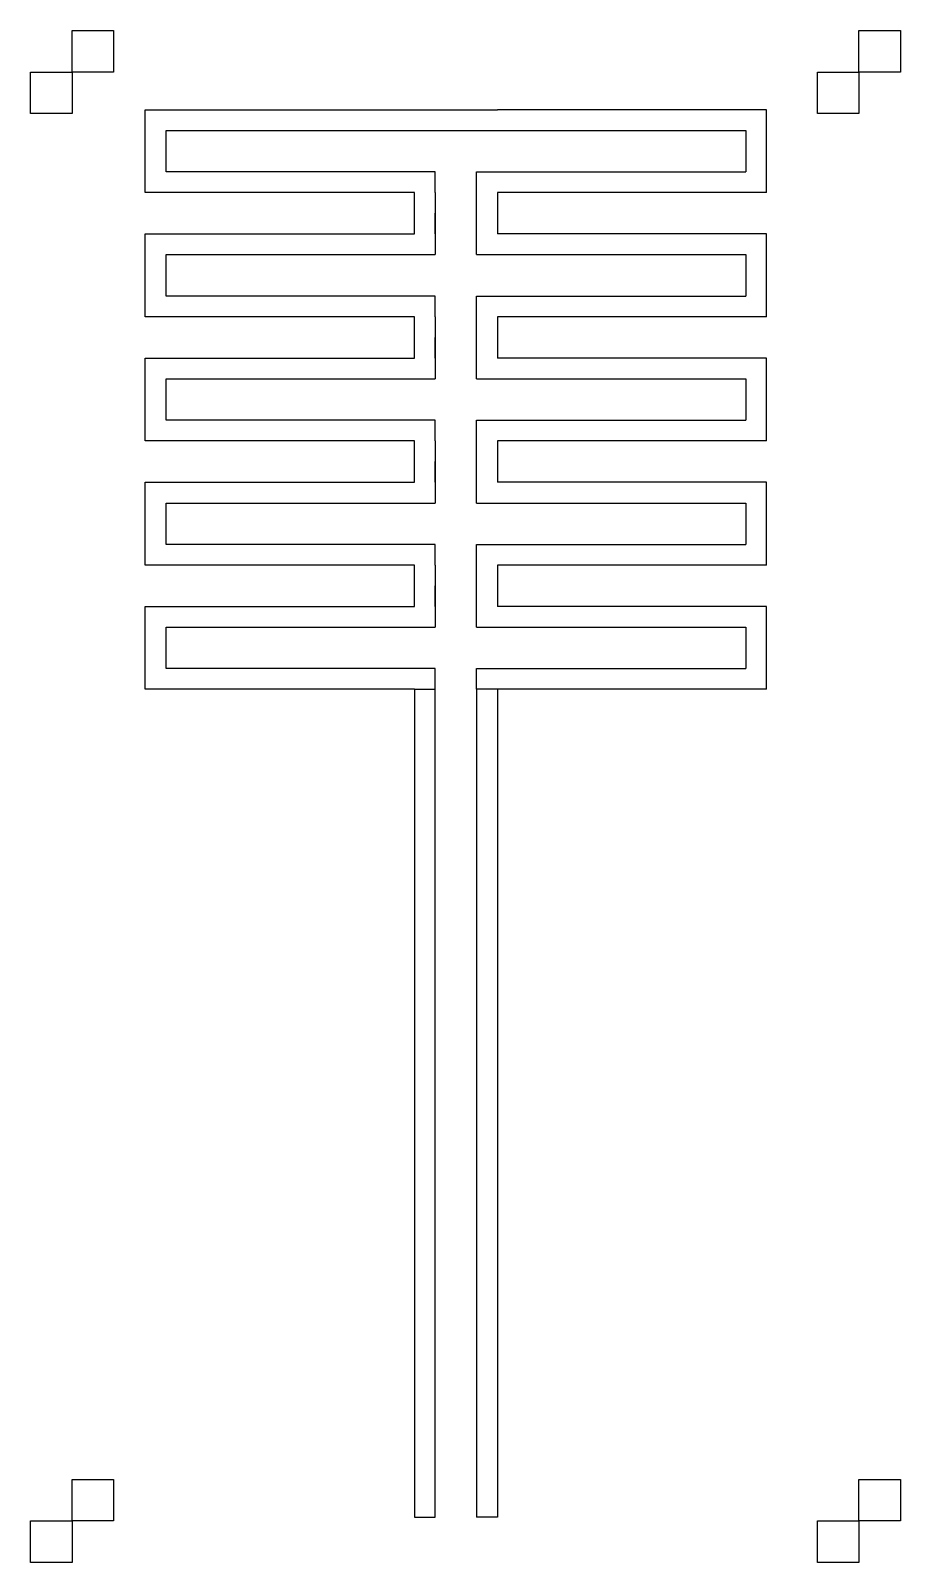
# Model space of a CAD drawing. Header units: millimetres. Extents: x 32 to 53, y 13.8 to 50.8.
import ezdxf

# ---------------------------------------------------------------- set-up
doc = ezdxf.new("R2010")
doc.units = ezdxf.units.MM
doc.header["$MEASUREMENT"] = 0

# ---------------------------------------------------------------- blocks, each defined once
blk = doc.blocks.new('*U1')
for p, q in [((0, 0), (0, 1)), ((0, 1), (1, 1)), ((1, 1), (1, 0)), ((-1, -1), (-1, 0)), ((-1, 0), (0, 0)), ((1, 0), (0, 0)), ((0, 0), (0, -1)), ((0, -1), (-1, -1))]:
    blk.add_line(p, q)
blk = doc.blocks.new('*U2')
at = {"color": 0, "linetype": 'ByBlock', "lineweight": -2, "transparency": 16777216}
for p in [(-19, 0), (0, 0), (-19, -35), (0, -35)]:
    blk.add_blockref('*U1', p, dxfattribs=at)

msp = doc.modelspace()

# ---------------------------------------------------------------- linework, layer by layer
for p, q in [((34.797, 46.925), (34.797, 48.925)), ((34.797, 48.925), (41.297, 48.925)), ((41.297, 48.925), (43.297, 48.925)), ((49.797, 48.925), (43.297, 48.925)), ((49.797, 46.925), (49.797, 48.925)), ((35.297, 47.425), (35.297, 48.425)), ((35.297, 48.425), (41.797, 48.425)), ((41.797, 48.425), (42.797, 48.425)), ((42.797, 48.425), (49.297, 48.425)), ((49.297, 48.425), (49.297, 47.425)), ((41.797, 47.425), (35.297, 47.425)), ((41.797, 46.925), (41.797, 47.425)), ((42.797, 46.925), (42.797, 47.425)), ((42.797, 47.425), (49.297, 47.425)), ((41.297, 46.925), (34.797, 46.925)), ((41.297, 45.925), (41.297, 46.925)), ((41.797, 46.925), (41.797, 45.425)), ((42.797, 45.425), (42.797, 46.925)), ((43.297, 46.925), (43.297, 45.925)), ((49.797, 46.925), (43.297, 46.925)), ((41.797, 45.925), (41.797, 46.425)), ((34.797, 43.925), (34.797, 45.925)), ((34.797, 45.925), (41.297, 45.925)), ((49.797, 45.925), (43.297, 45.925)), ((49.797, 43.925), (49.797, 45.925)), ((35.297, 44.425), (35.297, 45.425)), ((35.297, 45.425), (41.797, 45.425)), ((42.797, 45.425), (49.297, 45.425)), ((49.297, 45.425), (49.297, 44.425)), ((41.797, 44.425), (35.297, 44.425)), ((41.797, 43.925), (41.797, 44.425)), ((42.797, 43.925), (42.797, 44.425)), ((42.797, 44.425), (49.297, 44.425)), ((41.297, 43.925), (34.797, 43.925)), ((41.297, 42.925), (41.297, 43.925)), ((41.797, 43.925), (41.797, 42.425)), ((42.797, 42.425), (42.797, 43.925)), ((43.297, 43.925), (43.297, 42.925)), ((49.797, 43.925), (43.297, 43.925)), ((41.797, 42.925), (41.797, 43.425)), ((34.797, 40.925), (34.797, 42.925)), ((34.797, 42.925), (41.297, 42.925)), ((49.797, 42.925), (43.297, 42.925)), ((49.797, 40.925), (49.797, 42.925)), ((35.297, 41.425), (35.297, 42.425)), ((35.297, 42.425), (41.797, 42.425)), ((42.797, 42.425), (49.297, 42.425)), ((49.297, 42.425), (49.297, 41.425)), ((41.797, 41.425), (35.297, 41.425)), ((41.797, 40.925), (41.797, 41.425)), ((42.797, 40.925), (42.797, 41.425)), ((42.797, 41.425), (49.297, 41.425)), ((41.297, 40.925), (34.797, 40.925)), ((41.297, 39.925), (41.297, 40.925)), ((41.797, 40.925), (41.797, 39.425)), ((42.797, 39.425), (42.797, 40.925)), ((43.297, 40.925), (43.297, 39.925)), ((49.797, 40.925), (43.297, 40.925)), ((41.797, 39.925), (41.797, 40.425)), ((34.797, 37.925), (34.797, 39.925)), ((34.797, 39.925), (41.297, 39.925)), ((49.797, 39.925), (43.297, 39.925)), ((49.797, 37.925), (49.797, 39.925)), ((35.297, 38.425), (35.297, 39.425)), ((35.297, 39.425), (41.797, 39.425)), ((42.797, 39.425), (49.297, 39.425)), ((49.297, 39.425), (49.297, 38.425)), ((41.797, 38.425), (35.297, 38.425)), ((41.797, 37.925), (41.797, 38.425)), ((42.797, 37.925), (42.797, 38.425)), ((42.797, 38.425), (49.297, 38.425)), ((41.297, 37.925), (34.797, 37.925)), ((41.297, 36.925), (41.297, 37.925)), ((41.797, 37.925), (41.797, 36.425)), ((42.797, 36.425), (42.797, 37.925)), ((43.297, 37.925), (43.297, 36.925)), ((49.797, 37.925), (43.297, 37.925)), ((41.797, 36.925), (41.797, 37.425)), ((34.797, 34.925), (34.797, 36.925)), ((34.797, 36.925), (41.297, 36.925)), ((49.797, 36.925), (43.297, 36.925)), ((49.797, 34.925), (49.797, 36.925)), ((35.297, 35.425), (35.297, 36.425)), ((35.297, 36.425), (41.797, 36.425)), ((42.797, 36.425), (49.297, 36.425)), ((49.297, 36.425), (49.297, 35.425)), ((41.797, 35.425), (35.297, 35.425)), ((41.797, 34.925), (41.797, 35.425)), ((42.797, 34.925), (42.797, 35.425)), ((42.797, 35.425), (49.297, 35.425)), ((41.297, 34.925), (34.797, 34.925)), ((41.297, 34.925), (41.297, 14.925)), ((41.297, 34.925), (41.797, 34.925)), ((41.797, 14.925), (41.797, 34.925)), ((42.797, 34.925), (42.797, 14.925)), ((43.297, 34.925), (42.797, 34.925)), ((49.797, 34.925), (43.297, 34.925)), ((43.297, 34.925), (43.297, 14.925)), ((41.297, 14.925), (41.797, 14.925)), ((43.297, 14.925), (42.797, 14.925))]:
    msp.add_line(p, q)

# ---------------------------------------------------------------- block references
msp.add_blockref('*U2', (52.028, 49.836))

doc.saveas('drawing.dxf')
